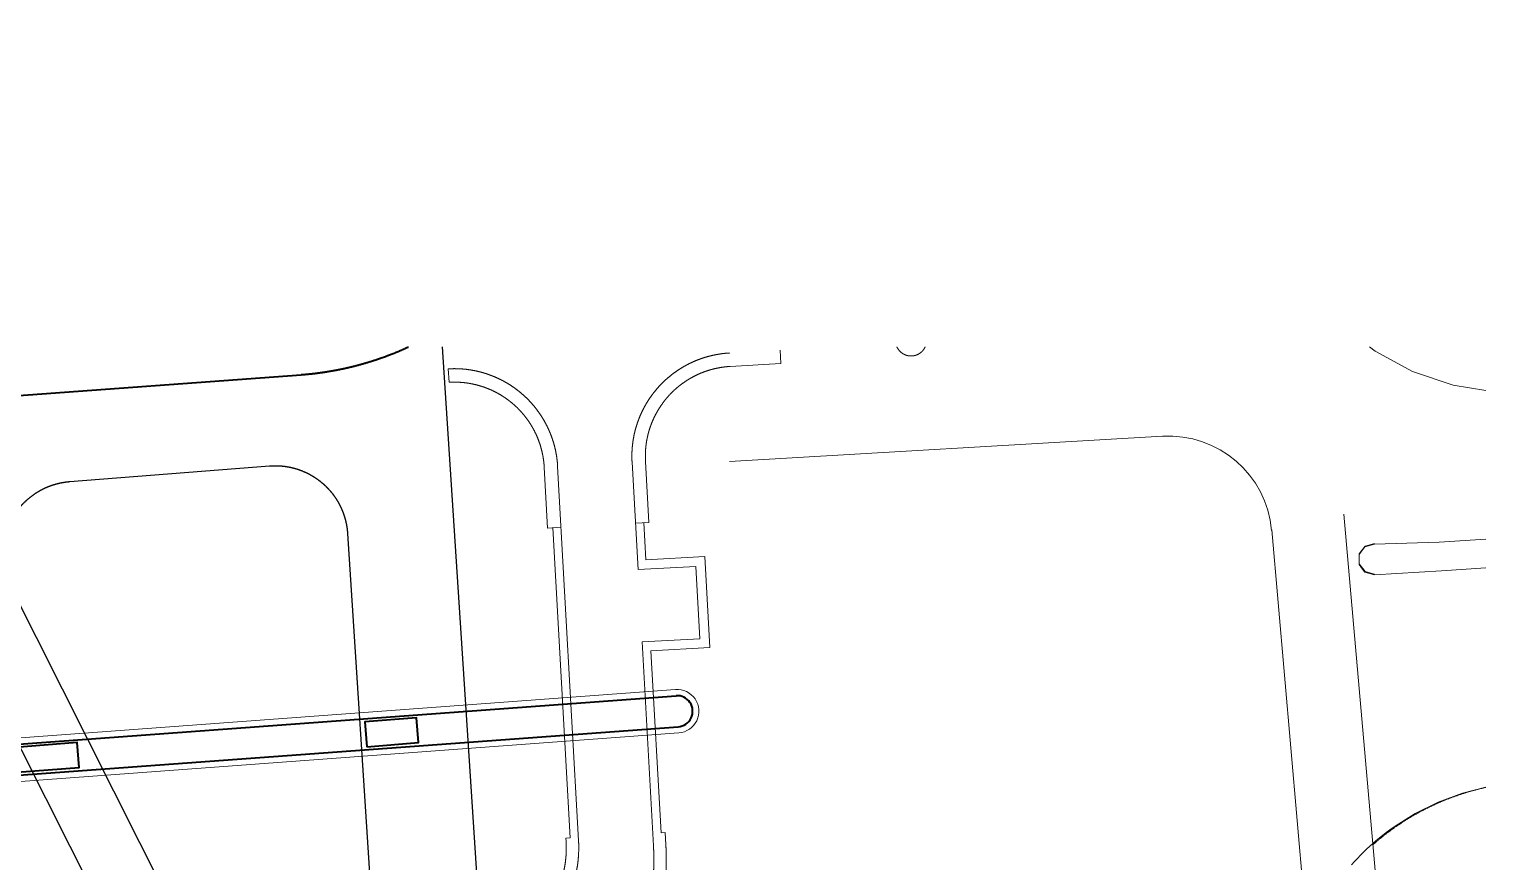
# Model space of a CAD drawing. Header units: millimetres. Extents: x 834681283 to 835686922, y 817551134 to 819407044.
# Drawn here: x 835616546 to 835686922, y 818237008 to 818277236 of the extents above; entities that cross this region are included whole.
import ezdxf
from ezdxf.xclip import XClip

# ---------------------------------------------------------------- set-up
doc = ezdxf.new("R2010")
doc.units = ezdxf.units.MM
doc.header["$LTSCALE"] = 1200
doc.header["$MEASUREMENT"] = 0
doc.header["$XCLIPFRAME"] = 0
for name, pattern in [('12027_SITE$0$DASHED', [0.75, 0.5, -0.25]), ('12027_SITE$0$DGN Style 3', [21.548632, 15.39188, -6.156752]), ('12027_SITE$0$DGN Style 4', [76.563414, 38.257796, -19.128898, 0.047822, -19.128898]), ('12027_SITE$0$HIDDEN', [0.375, 0.25, -0.125])]:
    doc.linetypes.add(name, pattern=pattern)
for name, color, linetype, lineweight in [('12027_SITE$0$00_Base_Plan', 8, 'Continuous', 18), ('12027_SITE$0$08_XRL_Lands_Deck', 7, 'Continuous', 25), ('12027_SITE$0$AR-SIMS_BL_', 1, '12027_SITE$0$DGN Style 4', 140), ('12027_SITE$0$AR-ST_AR_BS_MI_', 8, '12027_SITE$0$DASHED', 18), ('12027_SITE$0$MCA282_A', 2, 'Continuous', 0), ('12027_SITE$0$MCA813__', 7, 'Continuous', 0), ('12027_SITE$0$MCA832_S', 7, 'Continuous', 0)]:
    doc.layers.add(name, color=color, linetype=linetype, lineweight=lineweight)

# ---------------------------------------------------------------- blocks, each defined once
blk = doc.blocks.new('12027_SITE$0$A$C313F75FB')
at = {"layer": '12027_SITE$0$MCA813__', "linetype": 'Continuous', "lineweight": 40}
for p, q in [((835309.205, 818238.733), (835323.703, 818239.802)), ((835281.011, 818219.809), (835341.817, 818224.292)), ((835283.481, 818218.487), (835341.927, 818222.797))]:
    blk.add_line(p, q, dxfattribs=at)
blk.add_arc((835322.6, 818254.762), 15, 274.21727, 6.63331, dxfattribs=at)
at = {"layer": '12027_SITE$0$MCA813__', "linetype": 'Continuous'}
blk.add_ellipse((835341.872, 818223.544), major_axis=(1.05, 0), ratio=1, start_param=4.785994, end_param=7.927587, dxfattribs=at)
at = {"layer": '12027_SITE$0$MCA813__', "linetype": 'Continuous', "lineweight": 40}
blk.add_ellipse((835341.872, 818223.544), major_axis=(0.75, 0), ratio=1, start_param=4.785994, end_param=7.927587, dxfattribs=at)
at = {"layer": '12027_SITE$0$MCA832_S', "lineweight": 0}
for p, q in [((835280.989, 818220.108), (835341.795, 818224.592)), ((835283.503, 818218.188), (835341.949, 818222.497))]:
    blk.add_line(p, q, dxfattribs=at)
blk = doc.blocks.new('12027_SITE$0$A$C2AC65D9F')
at = {"layer": '12027_SITE$0$08_XRL_Lands_Deck', "linetype": '12027_SITE$0$HIDDEN', "ltscale": 10, "flags": 128}
for points in [[(836246.343, 818231.55), (836230.169, 818230.499), (836230.169, 818230.499, -0.414214), (836222.199, 818237.498), (836222.199, 818237.498), (836221.958, 818241.2), (836224.952, 818241.394), (836224.96, 818241.265), (836258.165, 818243.42), (836259.67, 818240.373), (836289.992, 818243.239), (836289.984, 818243.369), (836303.989, 818244.692), (836304.231, 818240.977), (836313.369, 818241.57), (836312.922, 818248.455), (836312.645, 818248.437), (836312.497, 818250.713), (836329.826, 818251.838), (836332.808, 818205.91), (836332.808, 818205.91), (836332.808, 818205.91, -0.443533), (836325.067, 818197.929), (836325.067, 818197.929), (836271.727, 818199.755), (836271.727, 818199.755, -0.275068), (836265.273, 818203.901), (836265.273, 818203.901), (836253.54, 818227.414), (836253.54, 818227.414, 0.301894)], [(836309.677, 818229.574, -0.533219), (836312.529, 818234.639), (836322.182, 818235.395, -0.418085), (836325.948, 818232.133), (836327.437, 818209.276, -0.816844), (836320.819, 818207.473)], [(836299.681, 818231.739, -0.53576), (836305.467, 818231.04), (836314.484, 818213.152, -0.533239), (836311.632, 818208.088), (836285.579, 818206.046, -0.66821), (836282.645, 818211.809)]]:
    blk.add_lwpolyline(points, format="xyb", close=True, dxfattribs=at)
at = {"layer": '12027_SITE$0$MCA282_A', "lineweight": 40}
for points in [[(836326.877, 818221.831), (836329.37, 818222.027), (836329.276, 818223.223), (836326.783, 818223.028), (836326.877, 818221.831)], [(836309.988, 818220.597), (836312.979, 818220.832), (836312.885, 818222.028), (836309.894, 818221.794), (836309.988, 818220.597)]]:
    blk.add_lwpolyline(points, close=True, dxfattribs=at)
blk = doc.blocks.new('12027_SITE')
at = {"layer": '12027_SITE$0$00_Base_Plan', "linetype": 'Continuous'}
for p, q in [((835344.40597, 818235.60327), (835365.31697, 818236.83033)), ((835376.09912, 818210.01908), (835374.07907, 818233.06503)), ((835376.09912, 818210.01908), (835374.07907, 818233.06503)), ((835376.09912, 818210.01908), (835374.07907, 818233.06503)), ((835376.09912, 818210.01908), (835374.07907, 818233.06503)), ((835376.09912, 818210.01908), (835374.07907, 818233.06503)), ((835370.6016, 818232.30496), (835372.48955, 818210.76617)), ((835370.6016, 818232.30496), (835372.48955, 818210.76617)), ((835370.6016, 818232.30496), (835372.48955, 818210.76617)), ((835370.6016, 818232.30496), (835372.48955, 818210.76617)), ((835370.6016, 818232.30496), (835372.48955, 818210.76617)), ((835370.6016, 818232.30496), (835372.48955, 818210.76617))]:
    blk.add_line(p, q, dxfattribs=at)
at = {"layer": '12027_SITE$0$00_Base_Plan', "linetype": 'Continuous', "flags": 128}
for points in [[(835381.3915, 818238.96913), (835379.35749, 818239.30108), (835377.40548, 818239.96303), (835375.58845, 818240.93599), (835375.11111, 818241.30421)], [(835303.874, 818247.742), (835304.289, 818241.093), (835313.156, 818241.679), (835312.74, 818248.374), (835303.874, 818247.742)], [(835375.554, 818230.135), (835378.799, 818230.328), (835402.933, 818231.878)], [(835403.654, 818233.346), (835378.687, 818231.71), (835375.559, 818231.611), (835375.102, 818231.487), (835374.899, 818231.223), (835374.814, 818231.112), (835374.813, 818230.639), (835374.988, 818230.407), (835375.098, 818230.262), (835375.554, 818230.135)], [(835375.56968, 818231.64299), (835375.11297, 818231.51933), (835374.8248, 818231.14406), (835374.82321, 818230.67091), (835375.10885, 818230.29372), (835375.56472, 818230.16699)], [(835381.234, 818219.942), (835379.817, 818219.593), (835378.644, 818219.158), (835377.523, 818218.603), (835376.555, 818217.995), (835376.466, 818217.934), (835376.297, 818217.811), (835376.13, 818217.686), (835375.966, 818217.558), (835375.803, 818217.428), (835375.643, 818217.294), (835375.485, 818217.158), (835375.459, 818217.135), (835375.33, 818217.018), (835375.177, 818216.876), (835375.026, 818216.732), (835374.878, 818216.585), (835374.733, 818216.435), (835374.59, 818216.283), (835374.45, 818216.129)]]:
    blk.add_lwpolyline(points, dxfattribs=at)
at = {"layer": '12027_SITE$0$00_Base_Plan', "linetype": '12027_SITE$0$DGN Style 3'}
blk.add_arc((835353.17197, 818241.45461), 0.75, 193.5838167, 13.5844417, dxfattribs=at)
at = {"layer": '12027_SITE$0$00_Base_Plan', "linetype": 'Continuous', "extrusion": (0, 0, -1)}
blk.add_arc((-835365.61001, 818231.83895), 5, 86.64196, 174.9918794, dxfattribs=at)
at = {"layer": '12027_SITE$0$00_Base_Plan', "linetype": 'Continuous'}
blk.add_arc((835383.54662, 818207.95751), 12.18642, 94.2321365, 131.4623157, dxfattribs=at)
at = {"layer": '12027_SITE$0$AR-ST_AR_BS_MI_', "color": 8, "ltscale": 0.5}
for p, q in [((835346.84843, 818240.98707), (835346.885, 818240.3381)), ((835330.81411, 818240.08369), (835330.82594, 818240.08436)), ((835330.81411, 818240.08369), (835330.85625, 818239.43503)), ((835344.44097, 818240.20041), (835346.885, 818240.3381)), ((835335.45043, 818235.33473), (835335.61473, 818232.39155)), ((835336.09942, 818235.37096), (835337.10828, 818217.29855)), ((835339.69344, 818235.57861), (835339.98341, 818230.38412)), ((835340.34243, 818235.61484), (835340.50697, 818232.66719)), ((835335.61473, 818232.39155), (835336.2637, 818232.42812)), ((835335.86433, 818232.40562), (835336.70038, 818217.42893)), ((835339.858, 818232.63062), (835340.50697, 818232.66719)), ((835340.25737, 818232.65312), (835340.35769, 818230.85592)), ((835340.35769, 818230.85592), (835343.20318, 818231.01624)), ((835343.20318, 818231.01624), (835343.44842, 818226.62308)), ((835339.98341, 818230.38412), (835342.77897, 818230.54162)), ((835342.77897, 818230.54162), (835342.97405, 818227.04706)), ((835340.17848, 818226.88956), (835342.97405, 818227.04706)), ((835340.17848, 818226.88956), (835340.72783, 818217.04865)), ((835340.60293, 818226.46276), (835343.44842, 818226.62308)), ((835340.60293, 818226.46276), (835341.09341, 818217.67644)), ((835336.50061, 818217.41768), (835336.70038, 818217.42893)), ((835336.50921, 818217.26511), (835336.50061, 818217.41768)), ((835341.09341, 818217.67644), (835341.29278, 818217.68767)), ((835341.3269, 818217.0821), (835341.29278, 818217.68767))]:
    blk.add_line(p, q, dxfattribs=at)
for centre, radius, start, end in [((835344.68566, 818235.85729), 5, 93.224659, 183.1951009), ((835331.1072, 818235.09228), 5, 3.1951009, 93.224659), ((835344.68566, 818235.85729), 4.35, 93.224659, 183.1951009), ((835331.1072, 818235.09228), 4.35, 3.1951009, 93.307205), ((835328.74649, 818216.37982), 12, 273.2249421, 3.1951009), ((835328.74649, 818216.37982), 12.6, 273.2249421, 3.1951009), ((835331.1176, 818216.96414), 5.4, 273.2249421, 3.1951009), ((835331.1176, 818216.96414), 6, 273.2249421, 3.1951009)]:
    blk.add_arc(centre, radius, start, end, dxfattribs=at)
at = {"layer": '12027_SITE$0$AR-SIMS_BL_', "linetype": '12027_SITE$0$HIDDEN'}
for name, p in [('12027_SITE$0$A$C313F75FB', (0, 0)), ('12027_SITE$0$A$C2AC65D9F', (-1000, 0))]:
    blk.add_blockref(name, p, dxfattribs=at)

msp = doc.modelspace()

# ---------------------------------------------------------------- block references
ref = msp.add_blockref('12027_SITE', (305980.4, 20741.3), dxfattribs=dict(xscale=1000, yscale=1000, zscale=1000))
XClip(ref).set_block_clipping_path([(835171.4179906907, 818003.0079180738), (835380.9419443216, 818241.1415228392)])

doc.saveas('drawing.dxf')
